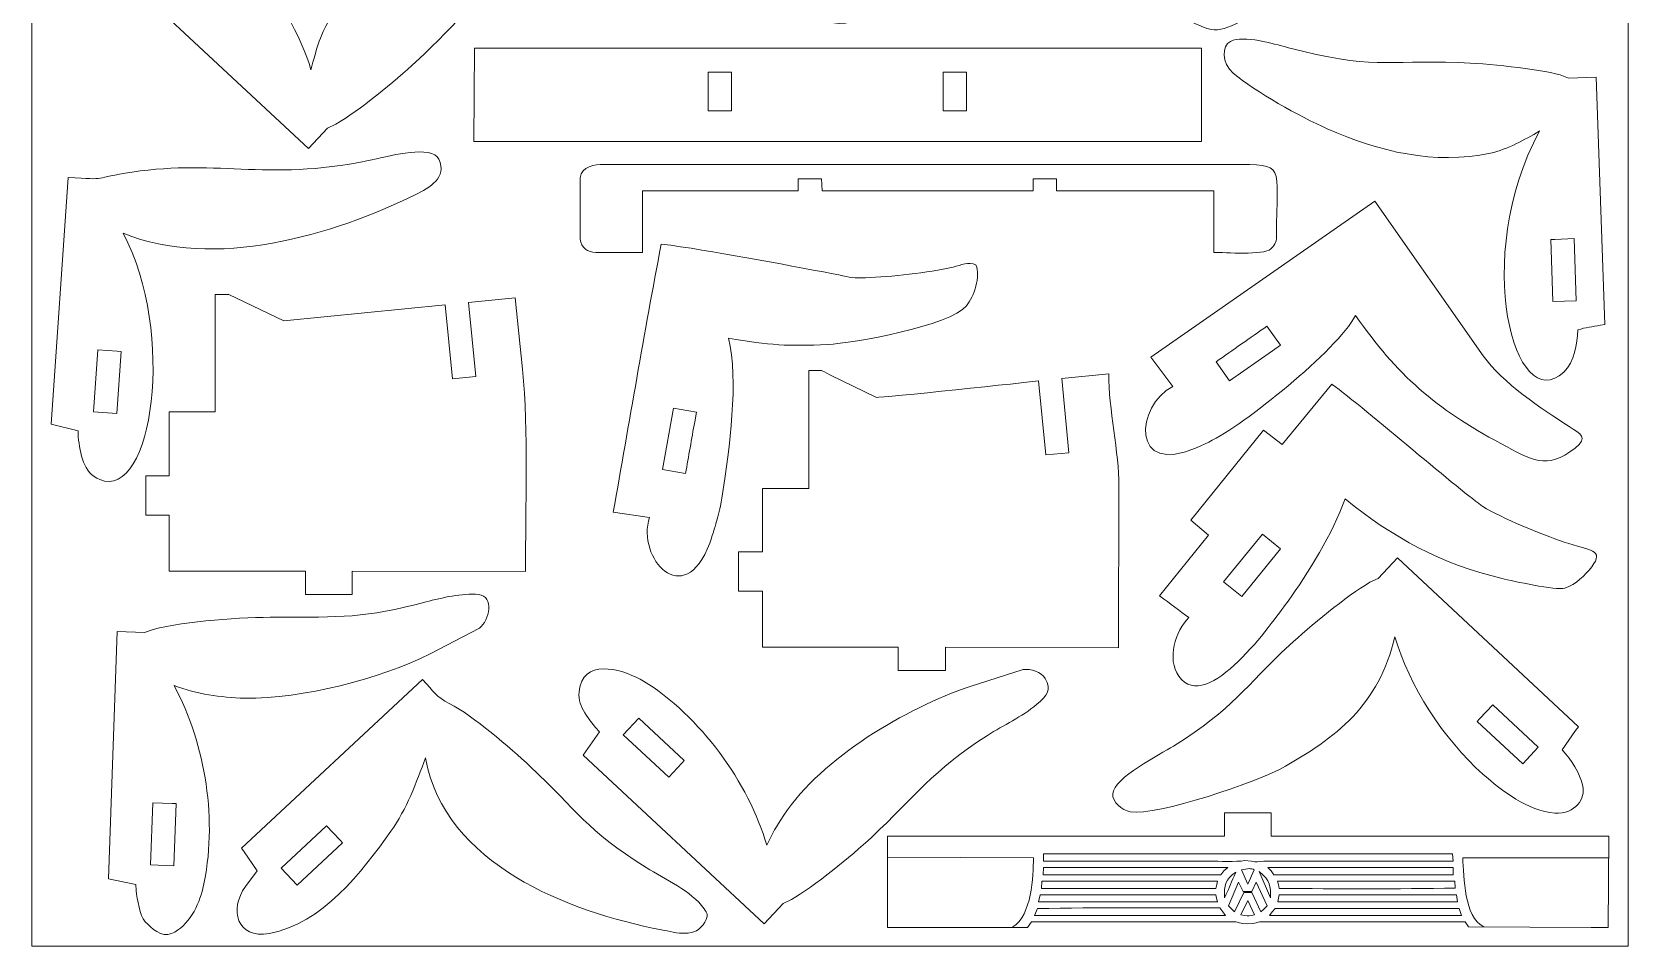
# Model space of a CAD drawing. Header units: centimetres. Extents: x -85 to 60, y -31 to -1.
# Drawn here: x 7.83 to 28.83, y -30.64 to -18.61 of the extents above; entities that cross this region are included whole.
import ezdxf

# ---------------------------------------------------------------- set-up
doc = ezdxf.new("R2010")
doc.units = ezdxf.units.CM
doc.header["$MEASUREMENT"] = 0
doc.layers.add('Camada 1', color=7, linetype='Continuous')

msp = doc.modelspace()

# ---------------------------------------------------------------- linework, layer by layer
at = {"layer": 'Camada 1', "color": 3, "lineweight": 0}
msp.add_lwpolyline([(7.83166, -30.63638), (28.83166, -30.63638), (28.83166, -0.93638), (7.83166, -0.93638), (7.83166, -30.63638)], close=True, dxfattribs=at)
at = {"layer": 'Camada 1', "color": 3, "lineweight": 9}
for points, knots in [([(21.19853, -15.16554), (21.46518, -15.54636), (22.5492, -17.15708), (22.78076, -17.3729), (22.78076, -17.3729), (23.0242, -17.59979), (23.27808, -17.80647), (23.54845, -17.99842), (23.54845, -17.99842), (23.60815, -18.03896), (23.92006, -18.20547), (23.91907, -18.27926), (23.91907, -18.27926), (23.91756, -18.39306), (23.54195, -18.61445), (23.34943, -18.57738), (23.34943, -18.57738), (23.06152, -18.52195), (22.17092, -17.96884), (21.91732, -17.74853), (21.91732, -17.74853), (21.54013, -17.42086), (21.22594, -17.075), (20.93509, -16.65962), (20.93509, -16.65962), (20.60944, -17.21837), (18.30033, -19.2078), (18.18017, -18.23149), (18.18017, -18.23149), (18.15133, -17.99723), (18.3142, -17.68993), (18.53407, -17.59904), (18.53407, -17.59904), (18.53407, -17.59904), (18.24206, -17.20822), (18.24206, -17.20822), (18.24206, -17.20822), (18.24206, -17.20822), (19.08828, -16.62488), (19.08828, -16.62488), (19.08828, -16.62488), (19.08828, -16.62488), (18.91185, -16.37291), (18.91185, -16.37291), (18.91185, -16.37291), (18.91185, -16.37291), (20.16547, -15.49511), (20.16547, -15.49511), (20.16547, -15.49511), (20.16547, -15.49511), (20.3419, -15.74708), (20.3419, -15.74708), (20.3419, -15.74708), (20.3419, -15.74708), (21.18994, -15.15328), (21.18994, -15.15328), (21.18994, -15.15328), (21.18994, -15.15328), (21.19853, -15.16554), (21.19853, -15.16554)], [0, 0, 0, 0, 0.0625, 0.0625, 0.0625, 0.0625, 0.125, 0.125, 0.125, 0.125, 0.1875, 0.1875, 0.1875, 0.1875, 0.25, 0.25, 0.25, 0.25, 0.3125, 0.3125, 0.3125, 0.3125, 0.375, 0.375, 0.375, 0.375, 0.4375, 0.4375, 0.4375, 0.4375, 0.5, 0.5, 0.5, 0.5, 0.5625, 0.5625, 0.5625, 0.5625, 0.625, 0.625, 0.625, 0.625, 0.6875, 0.6875, 0.6875, 0.6875, 0.75, 0.75, 0.75, 0.75, 0.8125, 0.8125, 0.8125, 0.8125, 0.875, 0.875, 0.875, 0.875, 1, 1, 1, 1]), ([(9.12436, -17.87398), (9.12436, -17.87398), (9.08891, -17.92298), (9.08891, -17.92298), (9.08891, -17.92298), (9.08891, -17.92298), (11.47007, -20.14345), (11.47007, -20.14345), (11.47007, -20.14345), (11.47007, -20.14345), (11.72078, -19.87458), (11.72078, -19.87458), (11.72078, -19.87458), (11.72078, -19.87458), (11.83044, -19.82299), (11.83044, -19.82299), (11.83044, -19.82299), (12.13212, -19.64772), (12.60969, -19.25739), (12.88451, -19.00064), (12.88451, -19.00064), (13.47286, -18.45099), (13.65476, -18.15025), (14.40381, -17.66837), (14.40381, -17.66837), (14.54059, -17.58037), (15.27474, -17.21994), (15.20861, -17.00332), (15.20861, -17.00332), (15.17452, -16.89167), (15.08559, -16.83801), (14.98402, -16.80414), (14.98402, -16.80414), (14.85278, -16.77036), (14.10309, -16.96551), (13.9509, -17.01008), (13.9509, -17.01008), (13.06048, -17.27083), (11.99966, -17.77631), (11.62629, -18.68892), (11.62629, -18.68892), (11.58472, -18.79053), (11.53347, -18.99397), (11.5029, -19.10725), (11.5029, -19.10725), (11.25765, -18.254), (10.2197, -16.79241), (9.32535, -16.78944), (9.32535, -16.78944), (9.13582, -16.7888), (9.01282, -16.95258), (9.0297, -17.13947), (9.0297, -17.13947), (9.04666, -17.32707), (9.17893, -17.4683), (9.2961, -17.62382), (9.2961, -17.62382), (9.2961, -17.62382), (9.12436, -17.87398), (9.12436, -17.87398)], [0, 0, 0, 0, 0.0625, 0.0625, 0.0625, 0.0625, 0.125, 0.125, 0.125, 0.125, 0.1875, 0.1875, 0.1875, 0.1875, 0.25, 0.25, 0.25, 0.25, 0.3125, 0.3125, 0.3125, 0.3125, 0.375, 0.375, 0.375, 0.375, 0.4375, 0.4375, 0.4375, 0.4375, 0.5, 0.5, 0.5, 0.5, 0.5625, 0.5625, 0.5625, 0.5625, 0.625, 0.625, 0.625, 0.625, 0.6875, 0.6875, 0.6875, 0.6875, 0.75, 0.75, 0.75, 0.75, 0.8125, 0.8125, 0.8125, 0.8125, 0.875, 0.875, 0.875, 0.875, 1, 1, 1, 1]), ([(28.46761, -22.46632), (28.46761, -22.46632), (28.52734, -22.45673), (28.52734, -22.45673), (28.52734, -22.45673), (28.52734, -22.45673), (28.41371, -19.20289), (28.41371, -19.20289), (28.41371, -19.20289), (28.41371, -19.20289), (28.04635, -19.21572), (28.04635, -19.21572), (28.04635, -19.21572), (28.04635, -19.21572), (27.93981, -19.1744), (27.93981, -19.1744), (27.93981, -19.1744), (27.63787, -19.09085), (26.95939, -19.02285), (26.60545, -19.01081), (26.60545, -19.01081), (25.62502, -18.97747), (25.47325, -19.11018), (24.34657, -18.81195), (24.34657, -18.81195), (24.17092, -18.76546), (23.77937, -18.64624), (23.6007, -18.73291), (23.6007, -18.73291), (23.48788, -18.78764), (23.48177, -19.01919), (23.63785, -19.15199), (23.63785, -19.15199), (23.92649, -19.39759), (24.51622, -19.72386), (24.87187, -19.88206), (24.87187, -19.88206), (25.55319, -20.18513), (26.27929, -20.35796), (27.02248, -20.20479), (27.02248, -20.20479), (27.24643, -20.15091), (27.46977, -20.02985), (27.6653, -19.91213), (27.6653, -19.91213), (26.76824, -21.58922), (27.33854, -23.6869), (27.98624, -23.08365), (27.98624, -23.08365), (28.12956, -22.95017), (28.15921, -22.7157), (28.16954, -22.52926), (28.16954, -22.52926), (28.27444, -22.49534), (28.3602, -22.49036), (28.46761, -22.46632)], [0, 0, 0, 0, 0.06666667, 0.06666667, 0.06666667, 0.06666667, 0.13333333, 0.13333333, 0.13333333, 0.13333333, 0.2, 0.2, 0.2, 0.2, 0.26666667, 0.26666667, 0.26666667, 0.26666667, 0.33333333, 0.33333333, 0.33333333, 0.33333333, 0.4, 0.4, 0.4, 0.4, 0.46666667, 0.46666667, 0.46666667, 0.46666667, 0.53333333, 0.53333333, 0.53333333, 0.53333333, 0.6, 0.6, 0.6, 0.6, 0.66666667, 0.66666667, 0.66666667, 0.66666667, 0.73333333, 0.73333333, 0.73333333, 0.73333333, 0.8, 0.8, 0.8, 0.8, 0.86666667, 0.86666667, 0.86666667, 0.86666667, 1, 1, 1, 1]), ([(15.866, -20.05153), (15.866, -20.05153), (23.21786, -20.05153), (23.21786, -20.05153), (23.21786, -20.05153), (23.21786, -20.05153), (23.21786, -18.82123), (23.21786, -18.82123), (23.21786, -18.82123), (23.21786, -18.82123), (13.65295, -18.82123), (13.65295, -18.82123), (13.65295, -18.82123), (13.65295, -18.82123), (13.64546, -20.05153), (13.64546, -20.05153), (13.64546, -20.05153), (13.64546, -20.05153), (15.866, -20.05153), (15.866, -20.05153)], [0, 0, 0, 0, 0.16666667, 0.16666667, 0.16666667, 0.16666667, 0.33333333, 0.33333333, 0.33333333, 0.33333333, 0.5, 0.5, 0.5, 0.5, 0.66666667, 0.66666667, 0.66666667, 0.66666667, 1, 1, 1, 1]), ([(8.43972, -23.9381), (8.43972, -23.9381), (8.43799, -23.85526), (8.43799, -23.85526), (8.43799, -23.85526), (8.43799, -23.85526), (8.08296, -23.77026), (8.08296, -23.77026), (8.08296, -23.77026), (8.08296, -23.77026), (8.31007, -20.5224), (8.31007, -20.5224), (8.31007, -20.5224), (8.84607, -20.55988), (8.61752, -20.53483), (9.14965, -20.45327), (9.14965, -20.45327), (10.30395, -20.27637), (10.98266, -20.59376), (12.38838, -20.27364), (12.38838, -20.27364), (12.5316, -20.24102), (13.09523, -20.09019), (13.18479, -20.28422), (13.18479, -20.28422), (13.29732, -20.52801), (13.06722, -20.65593), (12.87388, -20.75126), (12.87388, -20.75126), (11.79801, -21.28173), (10.22194, -21.74827), (9.03327, -21.25728), (9.03327, -21.25728), (9.7269, -22.56181), (9.42245, -24.77184), (8.72383, -24.49941), (8.72383, -24.49941), (8.49928, -24.41184), (8.47358, -24.15667), (8.43972, -23.9381)], [0, 0, 0, 0, 0.09090909, 0.09090909, 0.09090909, 0.09090909, 0.18181818, 0.18181818, 0.18181818, 0.18181818, 0.27272727, 0.27272727, 0.27272727, 0.27272727, 0.36363636, 0.36363636, 0.36363636, 0.36363636, 0.45454545, 0.45454545, 0.45454545, 0.45454545, 0.54545455, 0.54545455, 0.54545455, 0.54545455, 0.63636364, 0.63636364, 0.63636364, 0.63636364, 0.72727273, 0.72727273, 0.72727273, 0.72727273, 0.81818182, 0.81818182, 0.81818182, 0.81818182, 1, 1, 1, 1]), ([(18.17513, -20.54138), (18.17513, -20.54138), (18.22015, -20.54138), (18.22015, -20.54138), (18.22015, -20.54138), (18.22015, -20.54138), (18.22767, -20.69892), (18.22767, -20.69892), (18.22767, -20.69892), (18.22767, -20.69892), (21.00335, -20.69892), (21.00335, -20.69892), (21.00335, -20.69892), (21.00335, -20.69892), (21.00335, -20.54138), (21.00335, -20.54138), (21.00335, -20.54138), (21.00335, -20.54138), (21.31093, -20.54138), (21.31093, -20.54138), (21.31093, -20.54138), (21.31093, -20.54138), (21.31093, -20.69892), (21.31093, -20.69892), (21.31093, -20.69892), (21.31093, -20.69892), (23.38145, -20.69892), (23.38145, -20.69892), (23.38145, -20.69892), (23.38145, -20.69892), (23.38145, -21.50912), (23.38145, -21.50912), (23.38145, -21.50912), (23.52759, -21.50912), (24.03893, -21.55049), (24.13163, -21.46412), (24.13163, -21.46412), (24.16931, -21.42902), (24.20665, -21.37645), (24.20665, -21.30656), (24.20665, -21.30656), (24.20665, -20.32536), (24.33993, -20.35382), (23.62151, -20.35382), (23.62151, -20.35382), (20.86582, -20.35382), (18.11014, -20.35382), (15.35445, -20.35382), (15.35445, -20.35382), (15.23838, -20.35382), (15.05921, -20.37342), (15.04685, -20.52637), (15.04685, -20.52637), (15.04685, -20.52637), (15.04685, -21.33658), (15.04685, -21.33658), (15.04685, -21.33658), (15.05241, -21.4488), (15.1499, -21.50912), (15.24941, -21.50912), (15.24941, -21.50912), (15.24941, -21.50912), (15.86459, -21.50912), (15.86459, -21.50912), (15.86459, -21.50912), (15.86459, -21.50912), (15.86459, -20.69892), (15.86459, -20.69892), (15.86459, -20.69892), (15.86459, -20.69892), (17.91259, -20.69892), (17.91259, -20.69892), (17.91259, -20.69892), (17.91259, -20.69892), (17.91259, -20.54138), (17.91259, -20.54138), (17.91259, -20.54138), (17.91259, -20.54138), (18.17513, -20.54138), (18.17513, -20.54138)], [0, 0, 0, 0, 0.04761905, 0.04761905, 0.04761905, 0.04761905, 0.0952381, 0.0952381, 0.0952381, 0.0952381, 0.14285714, 0.14285714, 0.14285714, 0.14285714, 0.19047619, 0.19047619, 0.19047619, 0.19047619, 0.23809524, 0.23809524, 0.23809524, 0.23809524, 0.28571429, 0.28571429, 0.28571429, 0.28571429, 0.33333333, 0.33333333, 0.33333333, 0.33333333, 0.38095238, 0.38095238, 0.38095238, 0.38095238, 0.42857143, 0.42857143, 0.42857143, 0.42857143, 0.47619048, 0.47619048, 0.47619048, 0.47619048, 0.52380952, 0.52380952, 0.52380952, 0.52380952, 0.57142857, 0.57142857, 0.57142857, 0.57142857, 0.61904762, 0.61904762, 0.61904762, 0.61904762, 0.66666667, 0.66666667, 0.66666667, 0.66666667, 0.71428571, 0.71428571, 0.71428571, 0.71428571, 0.76190476, 0.76190476, 0.76190476, 0.76190476, 0.80952381, 0.80952381, 0.80952381, 0.80952381, 0.85714286, 0.85714286, 0.85714286, 0.85714286, 0.9047619, 0.9047619, 0.9047619, 0.9047619, 1, 1, 1, 1]), ([(23.1637, -24.07433), (22.27503, -24.4741), (22.35781, -23.51939), (22.84155, -23.2742), (22.84155, -23.2742), (22.84155, -23.2742), (22.55388, -22.88953), (22.55388, -22.88953), (22.55388, -22.88953), (22.55388, -22.88953), (25.50171, -20.83456), (25.50171, -20.83456), (25.50171, -20.83456), (25.50171, -20.83456), (26.92598, -22.86864), (26.92598, -22.86864), (26.92598, -22.86864), (27.17448, -23.22353), (27.69963, -23.57415), (28.05447, -23.80018), (28.05447, -23.80018), (28.20985, -23.89915), (28.31321, -23.94243), (28.13376, -24.08347), (28.13376, -24.08347), (27.75327, -24.38249), (27.56788, -24.24181), (27.15845, -24.02461), (27.15845, -24.02461), (26.29826, -23.56829), (25.79207, -23.11955), (25.24688, -22.34094), (25.24688, -22.34094), (24.99854, -22.79929), (23.7741, -23.78719), (23.31612, -24.00426), (23.31612, -24.00426), (23.31612, -24.00426), (23.1637, -24.07433), (23.1637, -24.07433)], [0, 0, 0, 0, 0.09090909, 0.09090909, 0.09090909, 0.09090909, 0.18181818, 0.18181818, 0.18181818, 0.18181818, 0.27272727, 0.27272727, 0.27272727, 0.27272727, 0.36363636, 0.36363636, 0.36363636, 0.36363636, 0.45454545, 0.45454545, 0.45454545, 0.45454545, 0.54545455, 0.54545455, 0.54545455, 0.54545455, 0.63636364, 0.63636364, 0.63636364, 0.63636364, 0.72727273, 0.72727273, 0.72727273, 0.72727273, 0.81818182, 0.81818182, 0.81818182, 0.81818182, 1, 1, 1, 1]), ([(16.74988, -25.33562), (16.40783, -26.23704), (15.78326, -25.52668), (15.9563, -24.99762), (15.9563, -24.99762), (15.9563, -24.99762), (15.48089, -24.92905), (15.48089, -24.92905), (15.48089, -24.92905), (15.68782, -23.75548), (15.88847, -22.56819), (16.11095, -21.39894), (16.11095, -21.39894), (16.75786, -21.48293), (17.70961, -21.66637), (18.37295, -21.79017), (18.37295, -21.79017), (18.59883, -21.83467), (18.56202, -21.84862), (18.79797, -21.84223), (18.79797, -21.84223), (19.13091, -21.83321), (19.62076, -21.77921), (19.95, -21.7026), (19.95, -21.7026), (20.0616, -21.67663), (20.14952, -21.62627), (20.25244, -21.67213), (20.25244, -21.67213), (20.3129, -21.83007), (20.23016, -22.08453), (20.12651, -22.21363), (20.12651, -22.21363), (19.91425, -22.47801), (18.62675, -22.70427), (18.30006, -22.72189), (18.30006, -22.72189), (17.78938, -22.74622), (17.53103, -22.73103), (16.99723, -22.63691), (16.99723, -22.63691), (17.13394, -23.18728), (17.00672, -24.10332), (16.91754, -24.68721), (16.91754, -24.68721), (16.86001, -25.01354), (16.84845, -25.02792), (16.74988, -25.33562)], [0, 0, 0, 0, 0.07692308, 0.07692308, 0.07692308, 0.07692308, 0.15384615, 0.15384615, 0.15384615, 0.15384615, 0.23076923, 0.23076923, 0.23076923, 0.23076923, 0.30769231, 0.30769231, 0.30769231, 0.30769231, 0.38461538, 0.38461538, 0.38461538, 0.38461538, 0.46153846, 0.46153846, 0.46153846, 0.46153846, 0.53846154, 0.53846154, 0.53846154, 0.53846154, 0.61538462, 0.61538462, 0.61538462, 0.61538462, 0.69230769, 0.69230769, 0.69230769, 0.69230769, 0.76923077, 0.76923077, 0.76923077, 0.76923077, 0.84615385, 0.84615385, 0.84615385, 0.84615385, 1, 1, 1, 1]), ([(11.42912, -25.96437), (11.42912, -25.96437), (11.42912, -26.00937), (11.42912, -26.00937), (11.42912, -26.00937), (11.42912, -26.00937), (12.04425, -26.00937), (12.04425, -26.00937), (12.04425, -26.00937), (12.04425, -26.00937), (12.04425, -25.70179), (12.04425, -25.70179), (12.04425, -25.70179), (12.04425, -25.70179), (14.32484, -25.70931), (14.32484, -25.70931), (14.32484, -25.70931), (14.32484, -24.86182), (14.36373, -23.86573), (14.28732, -23.04613), (14.28732, -23.04613), (14.28732, -23.04613), (14.18978, -22.1084), (14.18978, -22.1084), (14.18978, -22.1084), (14.18978, -22.1084), (13.57465, -22.16841), (13.57465, -22.16841), (13.57465, -22.16841), (13.57465, -22.16841), (13.67215, -23.14365), (13.67215, -23.14365), (13.67215, -23.14365), (13.67215, -23.14365), (13.36459, -23.17368), (13.36459, -23.17368), (13.36459, -23.17368), (13.36459, -23.17368), (13.26705, -22.19841), (13.26705, -22.19841), (13.26705, -22.19841), (13.26705, -22.19841), (11.14405, -22.40847), (11.14405, -22.40847), (11.14405, -22.40847), (11.14405, -22.40847), (10.42386, -22.06339), (10.42386, -22.06339), (10.42386, -22.06339), (10.42386, -22.06339), (10.24383, -22.06339), (10.24383, -22.06339), (10.24383, -22.06339), (10.24383, -22.06339), (10.24383, -23.60878), (10.24383, -23.60878), (10.24383, -23.60878), (10.24383, -23.60878), (9.63615, -23.60878), (9.63615, -23.60878), (9.63615, -23.60878), (9.63615, -23.60878), (9.63615, -24.44899), (9.63615, -24.44899), (9.63615, -24.44899), (9.63615, -24.44899), (9.32859, -24.44899), (9.32859, -24.44899), (9.32859, -24.44899), (9.32859, -24.44899), (9.32859, -24.96661), (9.32859, -24.96661), (9.32859, -24.96661), (9.32859, -24.96661), (9.63615, -24.96661), (9.63615, -24.96661), (9.63615, -24.96661), (9.63615, -24.96661), (9.63615, -25.70179), (9.63615, -25.70179), (9.63615, -25.70179), (9.63615, -25.70179), (11.42912, -25.70179), (11.42912, -25.70179), (11.42912, -25.70179), (11.42912, -25.70179), (11.42912, -25.96437), (11.42912, -25.96437)], [0, 0, 0, 0, 0.04347826, 0.04347826, 0.04347826, 0.04347826, 0.08695652, 0.08695652, 0.08695652, 0.08695652, 0.13043478, 0.13043478, 0.13043478, 0.13043478, 0.17391304, 0.17391304, 0.17391304, 0.17391304, 0.2173913, 0.2173913, 0.2173913, 0.2173913, 0.26086957, 0.26086957, 0.26086957, 0.26086957, 0.30434783, 0.30434783, 0.30434783, 0.30434783, 0.34782609, 0.34782609, 0.34782609, 0.34782609, 0.39130435, 0.39130435, 0.39130435, 0.39130435, 0.43478261, 0.43478261, 0.43478261, 0.43478261, 0.47826087, 0.47826087, 0.47826087, 0.47826087, 0.52173913, 0.52173913, 0.52173913, 0.52173913, 0.56521739, 0.56521739, 0.56521739, 0.56521739, 0.60869565, 0.60869565, 0.60869565, 0.60869565, 0.65217391, 0.65217391, 0.65217391, 0.65217391, 0.69565217, 0.69565217, 0.69565217, 0.69565217, 0.73913043, 0.73913043, 0.73913043, 0.73913043, 0.7826087, 0.7826087, 0.7826087, 0.7826087, 0.82608696, 0.82608696, 0.82608696, 0.82608696, 0.86956522, 0.86956522, 0.86956522, 0.86956522, 0.91304348, 0.91304348, 0.91304348, 0.91304348, 1, 1, 1, 1]), ([(19.23032, -26.9653), (19.23032, -26.9653), (19.23032, -27.0103), (19.23032, -27.0103), (19.23032, -27.0103), (19.23032, -27.0103), (19.85299, -27.0103), (19.85299, -27.0103), (19.85299, -27.0103), (19.85299, -27.0103), (19.85299, -26.70272), (19.85299, -26.70272), (19.85299, -26.70272), (19.85299, -26.70272), (22.12605, -26.71024), (22.12605, -26.71024), (22.12605, -26.71024), (22.12605, -26.71024), (22.13354, -24.57968), (22.13354, -24.57968), (22.13354, -24.57968), (22.13354, -24.16229), (21.99851, -23.55052), (21.99851, -23.10933), (21.99851, -23.10933), (21.99851, -23.10933), (21.38336, -23.16934), (21.38336, -23.16934), (21.38336, -23.16934), (21.38336, -23.16934), (21.47337, -24.14458), (21.47337, -24.14458), (21.47337, -24.14458), (21.47337, -24.14458), (21.1733, -24.17461), (21.1733, -24.17461), (21.1733, -24.17461), (21.1733, -24.17461), (21.07579, -23.19934), (21.07579, -23.19934), (21.07579, -23.19934), (20.97405, -23.21501), (18.99056, -23.42458), (18.94522, -23.4169), (18.94522, -23.4169), (18.94522, -23.4169), (18.33759, -23.12434), (18.33759, -23.12434), (18.33759, -23.12434), (18.17933, -23.04599), (18.27375, -23.06432), (18.05253, -23.06432), (18.05253, -23.06432), (18.05253, -23.06432), (18.05253, -24.61719), (18.05253, -24.61719), (18.05253, -24.61719), (18.05253, -24.61719), (17.44487, -24.61719), (17.44487, -24.61719), (17.44487, -24.61719), (17.44487, -24.61719), (17.44487, -25.44992), (17.44487, -25.44992), (17.44487, -25.44992), (17.44487, -25.44992), (17.12979, -25.44992), (17.12979, -25.44992), (17.12979, -25.44992), (17.12979, -25.44992), (17.12979, -25.96754), (17.12979, -25.96754), (17.12979, -25.96754), (17.12979, -25.96754), (17.44487, -25.96754), (17.44487, -25.96754), (17.44487, -25.96754), (17.44487, -25.96754), (17.44487, -26.70272), (17.44487, -26.70272), (17.44487, -26.70272), (17.44487, -26.70272), (19.23032, -26.70272), (19.23032, -26.70272), (19.23032, -26.70272), (19.23032, -26.70272), (19.23032, -26.9653), (19.23032, -26.9653)], [0, 0, 0, 0, 0.04347826, 0.04347826, 0.04347826, 0.04347826, 0.08695652, 0.08695652, 0.08695652, 0.08695652, 0.13043478, 0.13043478, 0.13043478, 0.13043478, 0.17391304, 0.17391304, 0.17391304, 0.17391304, 0.2173913, 0.2173913, 0.2173913, 0.2173913, 0.26086957, 0.26086957, 0.26086957, 0.26086957, 0.30434783, 0.30434783, 0.30434783, 0.30434783, 0.34782609, 0.34782609, 0.34782609, 0.34782609, 0.39130435, 0.39130435, 0.39130435, 0.39130435, 0.43478261, 0.43478261, 0.43478261, 0.43478261, 0.47826087, 0.47826087, 0.47826087, 0.47826087, 0.52173913, 0.52173913, 0.52173913, 0.52173913, 0.56521739, 0.56521739, 0.56521739, 0.56521739, 0.60869565, 0.60869565, 0.60869565, 0.60869565, 0.65217391, 0.65217391, 0.65217391, 0.65217391, 0.69565217, 0.69565217, 0.69565217, 0.69565217, 0.73913043, 0.73913043, 0.73913043, 0.73913043, 0.7826087, 0.7826087, 0.7826087, 0.7826087, 0.82608696, 0.82608696, 0.82608696, 0.82608696, 0.86956522, 0.86956522, 0.86956522, 0.86956522, 0.91304348, 0.91304348, 0.91304348, 0.91304348, 1, 1, 1, 1]), ([(24.93908, -23.24593), (25.3716, -23.56335), (26.67384, -24.69139), (26.92131, -24.85111), (26.92131, -24.85111), (27.1688, -25.01085), (27.69493, -25.21851), (27.98936, -25.32024), (27.98936, -25.32024), (28.33182, -25.43397), (28.52556, -25.41651), (28.35416, -25.6446), (28.35416, -25.6446), (28.25983, -25.76358), (28.14507, -25.87483), (27.99983, -25.92718), (27.99983, -25.92718), (27.8801, -25.95974), (27.31087, -25.83288), (27.17578, -25.80046), (27.17578, -25.80046), (26.36927, -25.60691), (25.73918, -25.26457), (25.10821, -24.75363), (25.10821, -24.75363), (24.94196, -25.20967), (24.63119, -25.72507), (24.34445, -26.11402), (24.34445, -26.11402), (24.15804, -26.36687), (23.29539, -27.60954), (22.92102, -27.08505), (22.92102, -27.08505), (22.75949, -26.85873), (22.87645, -26.48851), (23.05332, -26.31372), (23.05332, -26.31372), (22.92749, -26.2312), (22.81837, -26.12912), (22.66604, -26.02907), (22.66604, -26.02907), (22.66604, -26.02907), (23.31283, -25.23035), (23.31283, -25.23035), (23.31283, -25.23035), (23.31283, -25.23035), (23.07851, -25.03098), (23.07851, -25.03098), (23.07851, -25.03098), (23.07851, -25.03098), (24.03689, -23.84748), (24.03689, -23.84748), (24.03689, -23.84748), (24.03689, -23.84748), (24.28064, -24.03521), (24.28064, -24.03521), (24.28064, -24.03521), (24.28064, -24.03521), (24.93324, -23.2412), (24.93324, -23.2412), (24.93324, -23.2412), (24.93324, -23.2412), (24.93908, -23.24593), (24.93908, -23.24593)], [0, 0, 0, 0, 0.05882353, 0.05882353, 0.05882353, 0.05882353, 0.11764706, 0.11764706, 0.11764706, 0.11764706, 0.17647059, 0.17647059, 0.17647059, 0.17647059, 0.23529412, 0.23529412, 0.23529412, 0.23529412, 0.29411765, 0.29411765, 0.29411765, 0.29411765, 0.35294118, 0.35294118, 0.35294118, 0.35294118, 0.41176471, 0.41176471, 0.41176471, 0.41176471, 0.47058824, 0.47058824, 0.47058824, 0.47058824, 0.52941176, 0.52941176, 0.52941176, 0.52941176, 0.58823529, 0.58823529, 0.58823529, 0.58823529, 0.64705882, 0.64705882, 0.64705882, 0.64705882, 0.70588235, 0.70588235, 0.70588235, 0.70588235, 0.76470588, 0.76470588, 0.76470588, 0.76470588, 0.82352941, 0.82352941, 0.82352941, 0.82352941, 0.88235294, 0.88235294, 0.88235294, 0.88235294, 1, 1, 1, 1]), ([(28.14187, -27.79926), (28.14187, -27.79926), (28.17731, -27.75023), (28.17731, -27.75023), (28.17731, -27.75023), (28.17731, -27.75023), (25.79616, -25.52976), (25.79616, -25.52976), (25.79616, -25.52976), (25.79616, -25.52976), (25.54546, -25.79861), (25.54546, -25.79861), (25.54546, -25.79861), (25.54546, -25.79861), (25.43578, -25.85022), (25.43578, -25.85022), (25.43578, -25.85022), (25.1277, -26.02977), (24.63856, -26.43558), (24.3766, -26.6781), (24.3766, -26.6781), (23.76886, -27.24075), (23.66071, -27.494), (22.85183, -28.00521), (22.85183, -28.00521), (22.67264, -28.11845), (22.06463, -28.42074), (22.05102, -28.63295), (22.05102, -28.63295), (22.04413, -28.74029), (22.17195, -28.84885), (22.2822, -28.86907), (22.2822, -28.86907), (22.63311, -28.9334), (23.96732, -28.46405), (24.253, -28.30659), (24.253, -28.30659), (25.00111, -27.89423), (25.55184, -27.46352), (25.76334, -26.56596), (25.76334, -26.56596), (25.94719, -27.20563), (26.41112, -27.92268), (26.91985, -28.3727), (26.91985, -28.3727), (27.17551, -28.59885), (27.51331, -28.85589), (27.86667, -28.88637), (27.86667, -28.88637), (28.14563, -28.91045), (28.27143, -28.68031), (28.23652, -28.53374), (28.23652, -28.53374), (28.19198, -28.34675), (28.09478, -28.20007), (27.96504, -28.0549), (27.96504, -28.0549), (27.96504, -28.0549), (28.14187, -27.79926), (28.14187, -27.79926)], [0, 0, 0, 0, 0.0625, 0.0625, 0.0625, 0.0625, 0.125, 0.125, 0.125, 0.125, 0.1875, 0.1875, 0.1875, 0.1875, 0.25, 0.25, 0.25, 0.25, 0.3125, 0.3125, 0.3125, 0.3125, 0.375, 0.375, 0.375, 0.375, 0.4375, 0.4375, 0.4375, 0.4375, 0.5, 0.5, 0.5, 0.5, 0.5625, 0.5625, 0.5625, 0.5625, 0.625, 0.625, 0.625, 0.625, 0.6875, 0.6875, 0.6875, 0.6875, 0.75, 0.75, 0.75, 0.75, 0.8125, 0.8125, 0.8125, 0.8125, 0.875, 0.875, 0.875, 0.875, 1, 1, 1, 1]), ([(9.20131, -29.90721), (9.20131, -29.90721), (9.19671, -29.82446), (9.19671, -29.82446), (9.19671, -29.82446), (9.19671, -29.82446), (8.83892, -29.75192), (8.83892, -29.75192), (8.83892, -29.75192), (8.83892, -29.75192), (8.95255, -26.49807), (8.95255, -26.49807), (8.95255, -26.49807), (8.95255, -26.49807), (9.31243, -26.51064), (9.31243, -26.51064), (9.31243, -26.51064), (9.31243, -26.51064), (9.42644, -26.46958), (9.42644, -26.46958), (9.42644, -26.46958), (9.85291, -26.35713), (10.60729, -26.30959), (11.05347, -26.30872), (11.05347, -26.30872), (11.90099, -26.30707), (12.19556, -26.32533), (13.01968, -26.10714), (13.01968, -26.10714), (13.22526, -26.05271), (13.49409, -25.99061), (13.70613, -26.01103), (13.70613, -26.01103), (13.92093, -26.03172), (13.84955, -26.35132), (13.72067, -26.45438), (13.72067, -26.45438), (13.72067, -26.45438), (13.07085, -26.79202), (13.07085, -26.79202), (13.07085, -26.79202), (12.40388, -27.12804), (11.39209, -27.37919), (10.63339, -27.37496), (10.63339, -27.37496), (10.3028, -27.36342), (10.01231, -27.32345), (9.70095, -27.20729), (9.70095, -27.20729), (10.12073, -27.9921), (10.28051, -28.99967), (10.08059, -29.87784), (10.08059, -29.87784), (10.02973, -30.10125), (9.89216, -30.3746), (9.66953, -30.4715), (9.66953, -30.4715), (9.53805, -30.52874), (9.40186, -30.39952), (9.32215, -30.31675), (9.32215, -30.31675), (9.24932, -30.23376), (9.21791, -30.02081), (9.20131, -29.90721)], [0, 0, 0, 0, 0.05882353, 0.05882353, 0.05882353, 0.05882353, 0.11764706, 0.11764706, 0.11764706, 0.11764706, 0.17647059, 0.17647059, 0.17647059, 0.17647059, 0.23529412, 0.23529412, 0.23529412, 0.23529412, 0.29411765, 0.29411765, 0.29411765, 0.29411765, 0.35294118, 0.35294118, 0.35294118, 0.35294118, 0.41176471, 0.41176471, 0.41176471, 0.41176471, 0.47058824, 0.47058824, 0.47058824, 0.47058824, 0.52941176, 0.52941176, 0.52941176, 0.52941176, 0.58823529, 0.58823529, 0.58823529, 0.58823529, 0.64705882, 0.64705882, 0.64705882, 0.64705882, 0.70588235, 0.70588235, 0.70588235, 0.70588235, 0.76470588, 0.76470588, 0.76470588, 0.76470588, 0.82352941, 0.82352941, 0.82352941, 0.82352941, 0.88235294, 0.88235294, 0.88235294, 0.88235294, 1, 1, 1, 1]), ([(15.24221, -27.75794), (15.24221, -27.75794), (15.29746, -27.81968), (15.29746, -27.81968), (15.29746, -27.81968), (15.29746, -27.81968), (15.08519, -28.12434), (15.08519, -28.12434), (15.08519, -28.12434), (15.08519, -28.12434), (17.46632, -30.34478), (17.46632, -30.34478), (17.46632, -30.34478), (17.46632, -30.34478), (17.71702, -30.07595), (17.71702, -30.07595), (17.71702, -30.07595), (17.71702, -30.07595), (17.82668, -30.02435), (17.82668, -30.02435), (17.82668, -30.02435), (18.1196, -29.85367), (18.61089, -29.4542), (18.88077, -29.20198), (18.88077, -29.20198), (19.4588, -28.66179), (19.67255, -28.33209), (20.40519, -27.86425), (20.40519, -27.86425), (20.6135, -27.73123), (20.85818, -27.61704), (21.04923, -27.45962), (21.04923, -27.45962), (21.20224, -27.33354), (21.2399, -27.26745), (21.16461, -27.11587), (21.16461, -27.11587), (21.10903, -27.03259), (20.97228, -26.98274), (20.87389, -26.99863), (20.87389, -26.99863), (20.87389, -26.99863), (20.17564, -27.2194), (20.17564, -27.2194), (20.17564, -27.2194), (19.32707, -27.51122), (18.23247, -28.15082), (17.72421, -28.9133), (17.72421, -28.9133), (17.60689, -29.09223), (17.59184, -29.12273), (17.49915, -29.30863), (17.49915, -29.30863), (17.26405, -28.49109), (16.61635, -27.599), (15.87923, -27.15181), (15.87923, -27.15181), (15.65403, -27.01518), (15.13748, -26.8394), (15.04271, -27.21288), (15.04271, -27.21288), (14.98599, -27.43641), (15.11285, -27.58705), (15.24221, -27.75794)], [0, 0, 0, 0, 0.05882353, 0.05882353, 0.05882353, 0.05882353, 0.11764706, 0.11764706, 0.11764706, 0.11764706, 0.17647059, 0.17647059, 0.17647059, 0.17647059, 0.23529412, 0.23529412, 0.23529412, 0.23529412, 0.29411765, 0.29411765, 0.29411765, 0.29411765, 0.35294118, 0.35294118, 0.35294118, 0.35294118, 0.41176471, 0.41176471, 0.41176471, 0.41176471, 0.47058824, 0.47058824, 0.47058824, 0.47058824, 0.52941176, 0.52941176, 0.52941176, 0.52941176, 0.58823529, 0.58823529, 0.58823529, 0.58823529, 0.64705882, 0.64705882, 0.64705882, 0.64705882, 0.70588235, 0.70588235, 0.70588235, 0.70588235, 0.76470588, 0.76470588, 0.76470588, 0.76470588, 0.82352941, 0.82352941, 0.82352941, 0.82352941, 0.88235294, 0.88235294, 0.88235294, 0.88235294, 1, 1, 1, 1]), ([(10.6238, -29.39702), (10.6238, -29.39702), (10.58832, -29.34801), (10.58832, -29.34801), (10.58832, -29.34801), (10.58832, -29.34801), (12.96948, -27.12754), (12.96948, -27.12754), (12.96948, -27.12754), (13.12756, -27.29706), (13.13902, -27.35144), (13.32986, -27.448), (13.32986, -27.448), (13.63203, -27.60089), (14.12489, -28.02884), (14.38394, -28.27036), (14.38394, -28.27036), (15.02481, -28.86785), (15.10339, -29.09554), (15.91384, -29.60298), (15.91384, -29.60298), (16.16429, -29.75979), (16.50563, -29.90989), (16.6752, -30.14443), (16.6752, -30.14443), (16.72134, -30.20825), (16.73832, -30.22119), (16.68497, -30.31993), (16.68497, -30.31993), (16.56521, -30.54158), (16.31224, -30.46025), (16.11348, -30.42204), (16.11348, -30.42204), (14.8909, -30.18698), (13.2618, -29.5618), (13.00781, -28.15861), (13.00781, -28.15861), (12.89395, -28.48034), (12.75877, -28.838), (12.55476, -29.12474), (12.55476, -29.12474), (12.16906, -29.66681), (11.64921, -30.3438), (10.95785, -30.47026), (10.95785, -30.47026), (10.52231, -30.54992), (10.42704, -30.15097), (10.63967, -29.85405), (10.63967, -29.85405), (10.63967, -29.85405), (10.79552, -29.64717), (10.79552, -29.64717), (10.79552, -29.64717), (10.79552, -29.64717), (10.6238, -29.39702), (10.6238, -29.39702)], [0, 0, 0, 0, 0.06666667, 0.06666667, 0.06666667, 0.06666667, 0.13333333, 0.13333333, 0.13333333, 0.13333333, 0.2, 0.2, 0.2, 0.2, 0.26666667, 0.26666667, 0.26666667, 0.26666667, 0.33333333, 0.33333333, 0.33333333, 0.33333333, 0.4, 0.4, 0.4, 0.4, 0.46666667, 0.46666667, 0.46666667, 0.46666667, 0.53333333, 0.53333333, 0.53333333, 0.53333333, 0.6, 0.6, 0.6, 0.6, 0.66666667, 0.66666667, 0.66666667, 0.66666667, 0.73333333, 0.73333333, 0.73333333, 0.73333333, 0.8, 0.8, 0.8, 0.8, 0.86666667, 0.86666667, 0.86666667, 0.86666667, 1, 1, 1, 1]), ([(28.34405, -30.39031), (28.34405, -30.39031), (28.56908, -30.39031), (28.56908, -30.39031), (28.56908, -30.39031), (28.56908, -30.39031), (28.57662, -29.19001), (28.57662, -29.19001), (28.57662, -29.19001), (27.09624, -29.19001), (25.61587, -29.19001), (24.13549, -29.19001), (24.13549, -29.19001), (24.13549, -29.19001), (24.13549, -28.88244), (24.13549, -28.88244), (24.13549, -28.88244), (24.13549, -28.88244), (23.52033, -28.88244), (23.52033, -28.88244), (23.52033, -28.88244), (23.52033, -28.88244), (23.52033, -29.19001), (23.52033, -29.19001), (23.52033, -29.19001), (22.04246, -29.19001), (20.56458, -29.19001), (19.08671, -29.19001), (19.08671, -29.19001), (19.08671, -29.19001), (19.08671, -30.39031), (19.08671, -30.39031), (19.08671, -30.39031), (19.70186, -30.39031), (20.31702, -30.39031), (20.93217, -30.39031), (20.93217, -30.39031), (20.93217, -30.39031), (20.9847, -30.31528), (20.9847, -30.31528), (20.9847, -30.31528), (20.9847, -30.31528), (23.67038, -30.31528), (23.67038, -30.31528), (23.67038, -30.31528), (23.69784, -30.32057), (23.72187, -30.3453), (23.82791, -30.3453), (23.82791, -30.3453), (23.93156, -30.3453), (23.96123, -30.31994), (23.98547, -30.31528), (23.98547, -30.31528), (23.98547, -30.31528), (26.68615, -30.31528), (26.68615, -30.31528), (26.68615, -30.31528), (26.68615, -30.31528), (26.73115, -30.38281), (26.73115, -30.38281), (26.73115, -30.38281), (26.73115, -30.38281), (28.34405, -30.39031), (28.34405, -30.39031)], [0, 0, 0, 0, 0.05882353, 0.05882353, 0.05882353, 0.05882353, 0.11764706, 0.11764706, 0.11764706, 0.11764706, 0.17647059, 0.17647059, 0.17647059, 0.17647059, 0.23529412, 0.23529412, 0.23529412, 0.23529412, 0.29411765, 0.29411765, 0.29411765, 0.29411765, 0.35294118, 0.35294118, 0.35294118, 0.35294118, 0.41176471, 0.41176471, 0.41176471, 0.41176471, 0.47058824, 0.47058824, 0.47058824, 0.47058824, 0.52941176, 0.52941176, 0.52941176, 0.52941176, 0.58823529, 0.58823529, 0.58823529, 0.58823529, 0.64705882, 0.64705882, 0.64705882, 0.64705882, 0.70588235, 0.70588235, 0.70588235, 0.70588235, 0.76470588, 0.76470588, 0.76470588, 0.76470588, 0.82352941, 0.82352941, 0.82352941, 0.82352941, 0.88235294, 0.88235294, 0.88235294, 0.88235294, 1, 1, 1, 1])]:
    msp.add_open_spline(points, degree=3, knots=knots, dxfattribs=at)
at = {"layer": 'Camada 1', "lineweight": 9}
for points, knots in [([(16.9913, -19.13629), (16.9913, -19.13629), (17.03632, -19.13629), (17.03632, -19.13629), (17.03632, -19.13629), (17.03632, -19.13629), (17.03632, -19.64644), (17.03632, -19.64644), (17.03632, -19.64644), (17.03632, -19.64644), (16.72871, -19.64644), (16.72871, -19.64644), (16.72871, -19.64644), (16.72871, -19.64644), (16.72871, -19.13629), (16.72871, -19.13629), (16.72871, -19.13629), (16.72871, -19.13629), (16.9913, -19.13629), (16.9913, -19.13629)], [0, 0, 0, 0, 0.16666667, 0.16666667, 0.16666667, 0.16666667, 0.33333333, 0.33333333, 0.33333333, 0.33333333, 0.5, 0.5, 0.5, 0.5, 0.66666667, 0.66666667, 0.66666667, 0.66666667, 1, 1, 1, 1]), ([(20.08206, -19.13629), (20.08206, -19.13629), (20.12708, -19.13629), (20.12708, -19.13629), (20.12708, -19.13629), (20.12708, -19.13629), (20.12708, -19.64644), (20.12708, -19.64644), (20.12708, -19.64644), (20.12708, -19.64644), (19.81949, -19.64644), (19.81949, -19.64644), (19.81949, -19.64644), (19.81949, -19.64644), (19.81949, -19.13629), (19.81949, -19.13629), (19.81949, -19.13629), (19.81949, -19.13629), (20.08206, -19.13629), (20.08206, -19.13629)], [0, 0, 0, 0, 0.16666667, 0.16666667, 0.16666667, 0.16666667, 0.33333333, 0.33333333, 0.33333333, 0.33333333, 0.5, 0.5, 0.5, 0.5, 0.66666667, 0.66666667, 0.66666667, 0.66666667, 1, 1, 1, 1]), ([(27.86703, -21.3376), (27.86703, -21.3376), (27.81454, -21.33943), (27.81454, -21.33943), (27.81454, -21.33943), (27.81454, -21.33943), (27.84308, -22.15664), (27.84308, -22.15664), (27.84308, -22.15664), (27.84308, -22.15664), (28.15049, -22.14591), (28.15049, -22.14591), (28.15049, -22.14591), (28.15049, -22.14591), (28.12195, -21.3287), (28.12195, -21.3287), (28.12195, -21.3287), (28.12195, -21.3287), (27.86703, -21.3376), (27.86703, -21.3376)], [0, 0, 0, 0, 0.16666667, 0.16666667, 0.16666667, 0.16666667, 0.33333333, 0.33333333, 0.33333333, 0.33333333, 0.5, 0.5, 0.5, 0.5, 0.66666667, 0.66666667, 0.66666667, 0.66666667, 1, 1, 1, 1]), ([(24.15237, -22.80508), (24.15237, -22.80508), (24.25681, -22.73195), (24.25681, -22.73195), (24.25681, -22.73195), (24.25681, -22.73195), (24.0804, -22.48001), (24.0804, -22.48001), (24.0804, -22.48001), (23.85713, -22.63635), (23.63386, -22.79268), (23.41059, -22.94902), (23.41059, -22.94902), (23.41059, -22.94902), (23.587, -23.20096), (23.587, -23.20096), (23.587, -23.20096), (23.587, -23.20096), (24.15237, -22.80508), (24.15237, -22.80508)], [0, 0, 0, 0, 0.16666667, 0.16666667, 0.16666667, 0.16666667, 0.33333333, 0.33333333, 0.33333333, 0.33333333, 0.5, 0.5, 0.5, 0.5, 0.66666667, 0.66666667, 0.66666667, 0.66666667, 1, 1, 1, 1]), ([(8.95487, -22.8085), (8.95487, -22.8085), (9.00726, -22.81216), (9.00726, -22.81216), (9.00726, -22.81216), (9.00726, -22.81216), (8.95022, -23.62787), (8.95022, -23.62787), (8.95022, -23.62787), (8.95022, -23.62787), (8.64338, -23.60642), (8.64338, -23.60642), (8.64338, -23.60642), (8.64338, -23.60642), (8.70042, -22.79071), (8.70042, -22.79071), (8.70042, -22.79071), (8.70042, -22.79071), (8.95487, -22.8085), (8.95487, -22.8085)], [0, 0, 0, 0, 0.16666667, 0.16666667, 0.16666667, 0.16666667, 0.33333333, 0.33333333, 0.33333333, 0.33333333, 0.5, 0.5, 0.5, 0.5, 0.66666667, 0.66666667, 0.66666667, 0.66666667, 1, 1, 1, 1]), ([(16.55148, -23.73904), (16.55148, -23.73904), (16.57362, -23.61345), (16.57362, -23.61345), (16.57362, -23.61345), (16.57362, -23.61345), (16.27073, -23.56004), (16.27073, -23.56004), (16.27073, -23.56004), (16.27073, -23.56004), (16.12874, -24.36531), (16.12874, -24.36531), (16.12874, -24.36531), (16.12874, -24.36531), (16.43163, -24.41872), (16.43163, -24.41872), (16.43163, -24.41872), (16.47158, -24.19216), (16.51153, -23.96559), (16.55148, -23.73904)], [0, 0, 0, 0, 0.16666667, 0.16666667, 0.16666667, 0.16666667, 0.33333333, 0.33333333, 0.33333333, 0.33333333, 0.5, 0.5, 0.5, 0.5, 0.66666667, 0.66666667, 0.66666667, 0.66666667, 1, 1, 1, 1]), ([(24.25958, -25.40819), (24.25958, -25.40819), (24.02056, -25.21464), (24.02056, -25.21464), (24.02056, -25.21464), (24.02056, -25.21464), (23.51068, -25.84429), (23.51068, -25.84429), (23.51068, -25.84429), (23.51068, -25.84429), (23.7497, -26.03784), (23.7497, -26.03784), (23.7497, -26.03784), (23.7497, -26.03784), (24.25958, -25.40819), (24.25958, -25.40819)], [0, 0, 0, 0, 0.2, 0.2, 0.2, 0.2, 0.4, 0.4, 0.4, 0.4, 0.6, 0.6, 0.6, 0.6, 1, 1, 1, 1]), ([(26.8786, -27.64699), (26.8786, -27.64699), (26.8479, -27.67991), (26.8479, -27.67991), (26.8479, -27.67991), (26.8479, -27.67991), (27.44593, -28.23757), (27.44593, -28.23757), (27.44593, -28.23757), (27.44593, -28.23757), (27.65058, -28.0181), (27.65058, -28.0181), (27.65058, -28.0181), (27.65058, -28.0181), (27.05256, -27.46044), (27.05256, -27.46044), (27.05256, -27.46044), (27.05256, -27.46044), (26.8786, -27.64699), (26.8786, -27.64699)], [0, 0, 0, 0, 0.16666667, 0.16666667, 0.16666667, 0.16666667, 0.33333333, 0.33333333, 0.33333333, 0.33333333, 0.5, 0.5, 0.5, 0.5, 0.66666667, 0.66666667, 0.66666667, 0.66666667, 1, 1, 1, 1]), ([(16.38391, -28.22759), (16.38391, -28.22759), (16.4146, -28.19468), (16.4146, -28.19468), (16.4146, -28.19468), (16.4146, -28.19468), (15.81657, -27.637), (15.81657, -27.637), (15.81657, -27.637), (15.81657, -27.637), (15.61192, -27.85646), (15.61192, -27.85646), (15.61192, -27.85646), (15.61192, -27.85646), (16.20995, -28.41414), (16.20995, -28.41414), (16.20995, -28.41414), (16.20995, -28.41414), (16.38391, -28.22759), (16.38391, -28.22759)], [0, 0, 0, 0, 0.16666667, 0.16666667, 0.16666667, 0.16666667, 0.33333333, 0.33333333, 0.33333333, 0.33333333, 0.5, 0.5, 0.5, 0.5, 0.66666667, 0.66666667, 0.66666667, 0.66666667, 1, 1, 1, 1]), ([(9.67676, -28.76028), (9.67676, -28.76028), (9.72923, -28.76211), (9.72923, -28.76211), (9.72923, -28.76211), (9.72923, -28.76211), (9.70069, -29.57935), (9.70069, -29.57935), (9.70069, -29.57935), (9.70069, -29.57935), (9.39332, -29.56862), (9.39332, -29.56862), (9.39332, -29.56862), (9.39332, -29.56862), (9.42185, -28.75138), (9.42185, -28.75138), (9.42185, -28.75138), (9.42185, -28.75138), (9.67676, -28.76028), (9.67676, -28.76028)], [0, 0, 0, 0, 0.16666667, 0.16666667, 0.16666667, 0.16666667, 0.33333333, 0.33333333, 0.33333333, 0.33333333, 0.5, 0.5, 0.5, 0.5, 0.66666667, 0.66666667, 0.66666667, 0.66666667, 1, 1, 1, 1]), ([(11.88707, -29.24474), (11.88707, -29.24474), (11.91777, -29.27766), (11.91777, -29.27766), (11.91777, -29.27766), (11.91777, -29.27766), (11.31975, -29.83533), (11.31975, -29.83533), (11.31975, -29.83533), (11.31975, -29.83533), (11.10998, -29.61038), (11.10998, -29.61038), (11.10998, -29.61038), (11.10998, -29.61038), (11.70801, -29.05272), (11.70801, -29.05272), (11.70801, -29.05272), (11.70801, -29.05272), (11.88707, -29.24474), (11.88707, -29.24474)], [0, 0, 0, 0, 0.16666667, 0.16666667, 0.16666667, 0.16666667, 0.33333333, 0.33333333, 0.33333333, 0.33333333, 0.5, 0.5, 0.5, 0.5, 0.66666667, 0.66666667, 0.66666667, 0.66666667, 1, 1, 1, 1]), ([(23.51285, -29.64761), (23.51285, -29.64761), (23.47532, -29.70014), (23.47532, -29.70014), (23.47532, -29.70014), (23.47532, -29.70014), (21.13475, -29.70014), (21.13475, -29.70014), (21.13475, -29.70014), (21.13475, -29.70014), (21.14223, -29.6026), (21.14223, -29.6026), (21.14223, -29.6026), (21.14223, -29.6026), (23.56535, -29.6026), (23.56535, -29.6026), (23.56535, -29.6026), (23.56535, -29.6026), (23.51285, -29.64761), (23.51285, -29.64761)], [0, 0, 0, 0, 0.16666667, 0.16666667, 0.16666667, 0.16666667, 0.33333333, 0.33333333, 0.33333333, 0.33333333, 0.5, 0.5, 0.5, 0.5, 0.66666667, 0.66666667, 0.66666667, 0.66666667, 1, 1, 1, 1]), ([(23.79041, -29.51258), (23.66621, -29.5281), (23.45237, -29.52008), (23.3253, -29.52008), (23.3253, -29.52008), (22.59761, -29.52008), (21.86993, -29.52008), (21.14223, -29.52008), (21.14223, -29.52008), (21.14223, -29.52008), (21.14223, -29.42257), (21.14223, -29.42257), (21.14223, -29.42257), (22.93519, -29.42257), (24.72813, -29.42257), (26.52109, -29.42257), (26.52109, -29.42257), (26.52109, -29.42257), (26.52858, -29.52008), (26.52858, -29.52008), (26.52858, -29.52008), (25.79591, -29.52008), (25.06322, -29.52008), (24.33055, -29.52008), (24.33055, -29.52008), (24.33055, -29.52008), (24.03795, -29.52008), (24.03795, -29.52008), (24.03795, -29.52008), (23.95812, -29.52275), (23.95321, -29.53386), (23.87292, -29.52008), (23.87292, -29.52008), (23.87292, -29.52008), (23.79041, -29.51258), (23.79041, -29.51258)], [0, 0, 0, 0, 0.1, 0.1, 0.1, 0.1, 0.2, 0.2, 0.2, 0.2, 0.3, 0.3, 0.3, 0.3, 0.4, 0.4, 0.4, 0.4, 0.5, 0.5, 0.5, 0.5, 0.6, 0.6, 0.6, 0.6, 0.7, 0.7, 0.7, 0.7, 0.8, 0.8, 0.8, 0.8, 1, 1, 1, 1]), ([(24.13549, -29.64761), (24.13549, -29.64761), (24.09049, -29.6026), (24.09049, -29.6026), (24.09049, -29.6026), (24.09049, -29.6026), (26.52858, -29.6026), (26.52858, -29.6026), (26.52858, -29.6026), (26.52858, -29.6026), (26.52858, -29.70014), (26.52858, -29.70014), (26.52858, -29.70014), (26.52858, -29.70014), (24.17298, -29.70014), (24.17298, -29.70014), (24.17298, -29.70014), (24.17298, -29.70014), (24.13549, -29.64761), (24.13549, -29.64761)], [0, 0, 0, 0, 0.16666667, 0.16666667, 0.16666667, 0.16666667, 0.33333333, 0.33333333, 0.33333333, 0.33333333, 0.5, 0.5, 0.5, 0.5, 0.66666667, 0.66666667, 0.66666667, 0.66666667, 1, 1, 1, 1]), ([(23.42279, -29.82768), (23.42279, -29.82768), (23.40781, -29.88017), (23.40781, -29.88017), (23.40781, -29.88017), (23.40781, -29.88017), (21.11225, -29.88017), (21.11225, -29.88017), (21.11225, -29.88017), (21.11225, -29.88017), (21.11972, -29.78268), (21.11972, -29.78268), (21.11972, -29.78268), (21.88992, -29.78268), (22.66013, -29.78268), (23.43032, -29.78268), (23.43032, -29.78268), (23.43032, -29.78268), (23.42279, -29.82768), (23.42279, -29.82768)], [0, 0, 0, 0, 0.16666667, 0.16666667, 0.16666667, 0.16666667, 0.33333333, 0.33333333, 0.33333333, 0.33333333, 0.5, 0.5, 0.5, 0.5, 0.66666667, 0.66666667, 0.66666667, 0.66666667, 1, 1, 1, 1]), ([(24.233, -29.82768), (24.233, -29.82768), (24.21803, -29.78268), (24.21803, -29.78268), (24.21803, -29.78268), (24.99571, -29.78268), (25.77339, -29.78268), (26.55108, -29.78268), (26.55108, -29.78268), (26.55108, -29.78268), (26.5586, -29.87269), (26.5586, -29.87269), (26.5586, -29.87269), (25.7936, -29.88858), (25.00785, -29.88017), (24.24054, -29.88017), (24.24054, -29.88017), (24.24054, -29.88017), (24.233, -29.82768), (24.233, -29.82768)], [0, 0, 0, 0, 0.16666667, 0.16666667, 0.16666667, 0.16666667, 0.33333333, 0.33333333, 0.33333333, 0.33333333, 0.5, 0.5, 0.5, 0.5, 0.66666667, 0.66666667, 0.66666667, 0.66666667, 1, 1, 1, 1]), ([(23.41531, -30.00772), (23.41531, -30.00772), (23.43032, -30.05273), (23.43032, -30.05273), (23.43032, -30.05273), (22.64513, -30.05273), (21.85992, -30.05273), (21.07472, -30.05273), (21.07472, -30.05273), (21.07472, -30.05273), (21.09722, -29.9627), (21.09722, -29.9627), (21.09722, -29.9627), (21.86742, -29.9627), (22.63761, -29.9627), (23.40781, -29.9627), (23.40781, -29.9627), (23.40781, -29.9627), (23.41531, -30.00772), (23.41531, -30.00772)], [0, 0, 0, 0, 0.16666667, 0.16666667, 0.16666667, 0.16666667, 0.33333333, 0.33333333, 0.33333333, 0.33333333, 0.5, 0.5, 0.5, 0.5, 0.66666667, 0.66666667, 0.66666667, 0.66666667, 1, 1, 1, 1]), ([(24.233, -30.00772), (24.233, -30.00772), (24.24054, -29.9627), (24.24054, -29.9627), (24.24054, -29.9627), (24.24054, -29.9627), (26.57358, -29.9627), (26.57358, -29.9627), (26.57358, -29.9627), (26.57358, -29.9627), (26.5886, -30.05273), (26.5886, -30.05273), (26.5886, -30.05273), (26.5886, -30.05273), (24.22551, -30.05273), (24.22551, -30.05273), (24.22551, -30.05273), (24.22551, -30.05273), (24.233, -30.00772), (24.233, -30.00772)], [0, 0, 0, 0, 0.16666667, 0.16666667, 0.16666667, 0.16666667, 0.33333333, 0.33333333, 0.33333333, 0.33333333, 0.5, 0.5, 0.5, 0.5, 0.66666667, 0.66666667, 0.66666667, 0.66666667, 1, 1, 1, 1]), ([(23.49783, -30.18775), (23.49783, -30.18775), (23.53536, -30.23279), (23.53536, -30.23279), (23.53536, -30.23279), (22.69765, -30.23279), (21.85994, -30.23279), (21.02223, -30.23279), (21.02223, -30.23279), (21.02223, -30.23279), (21.05971, -30.14274), (21.05971, -30.14274), (21.05971, -30.14274), (21.85271, -30.12689), (22.66514, -30.13524), (23.46032, -30.13524), (23.46032, -30.13524), (23.46032, -30.13524), (23.49783, -30.18775), (23.49783, -30.18775)], [0, 0, 0, 0, 0.16666667, 0.16666667, 0.16666667, 0.16666667, 0.33333333, 0.33333333, 0.33333333, 0.33333333, 0.5, 0.5, 0.5, 0.5, 0.66666667, 0.66666667, 0.66666667, 0.66666667, 1, 1, 1, 1]), ([(24.15048, -30.18775), (24.15048, -30.18775), (24.188, -30.14274), (24.188, -30.14274), (24.188, -30.14274), (24.188, -30.14274), (26.61111, -30.14274), (26.61111, -30.14274), (26.61111, -30.14274), (26.61111, -30.14274), (26.64109, -30.23279), (26.64109, -30.23279), (26.64109, -30.23279), (26.64109, -30.23279), (24.11299, -30.23279), (24.11299, -30.23279), (24.11299, -30.23279), (24.11299, -30.23279), (24.15048, -30.18775), (24.15048, -30.18775)], [0, 0, 0, 0, 0.16666667, 0.16666667, 0.16666667, 0.16666667, 0.33333333, 0.33333333, 0.33333333, 0.33333333, 0.5, 0.5, 0.5, 0.5, 0.66666667, 0.66666667, 0.66666667, 0.66666667, 1, 1, 1, 1])]:
    msp.add_open_spline(points, degree=3, knots=knots, dxfattribs=at)
at = {"layer": 'Camada 1', "color": 1, "lineweight": 9}
for points, knots in [([(20.73713, -30.38281), (20.98549, -30.23369), (21.00721, -29.72364), (21.00721, -29.47507), (21.00721, -29.47507), (21.00721, -29.47507), (19.08671, -29.46757), (19.08671, -29.46757)], [0, 0, 0, 0, 0.33333333, 0.33333333, 0.33333333, 0.33333333, 1, 1, 1, 1]), ([(26.93369, -30.38281), (26.67002, -30.25082), (26.67369, -29.72984), (26.65611, -29.47507), (26.65611, -29.47507), (27.29377, -29.47507), (27.93143, -29.47507), (28.56908, -29.47507)], [0, 0, 0, 0, 0.33333333, 0.33333333, 0.33333333, 0.33333333, 1, 1, 1, 1]), ([(23.64787, -29.71512), (23.64787, -29.71512), (23.67038, -29.66263), (23.67038, -29.66263), (23.67038, -29.66263), (23.52657, -29.75844), (23.52033, -29.8401), (23.52033, -30.00022), (23.52033, -30.00022), (23.5784, -29.89852), (23.59911, -29.81964), (23.64787, -29.71512)], [0, 0, 0, 0, 0.25, 0.25, 0.25, 0.25, 0.5, 0.5, 0.5, 0.5, 1, 1, 1, 1]), ([(24.03795, -30.15026), (24.03795, -30.15026), (24.00044, -30.18775), (24.00044, -30.18775), (24.00044, -30.18775), (24.00044, -30.18775), (23.88043, -29.9327), (23.88043, -29.9327), (23.88043, -29.9327), (23.88043, -29.9327), (23.77541, -29.9327), (23.77541, -29.9327), (23.77541, -29.9327), (23.77541, -29.9327), (23.65536, -30.18775), (23.65536, -30.18775), (23.65536, -30.18775), (23.65536, -30.18775), (23.57283, -30.10525), (23.57283, -30.10525), (23.57283, -30.10525), (23.57283, -30.10525), (23.70789, -29.79766), (23.70789, -29.79766), (23.70789, -29.79766), (23.70789, -29.79766), (23.76791, -29.9177), (23.76791, -29.9177), (23.76791, -29.9177), (23.76791, -29.9177), (23.88043, -29.9177), (23.88043, -29.9177), (23.88043, -29.9177), (23.88043, -29.9177), (23.94045, -29.79766), (23.94045, -29.79766), (23.94045, -29.79766), (23.94045, -29.79766), (24.08297, -30.10525), (24.08297, -30.10525), (24.08297, -30.10525), (24.08297, -30.10525), (24.03795, -30.15026), (24.03795, -30.15026)], [0, 0, 0, 0, 0.08333333, 0.08333333, 0.08333333, 0.08333333, 0.16666667, 0.16666667, 0.16666667, 0.16666667, 0.25, 0.25, 0.25, 0.25, 0.33333333, 0.33333333, 0.33333333, 0.33333333, 0.41666667, 0.41666667, 0.41666667, 0.41666667, 0.5, 0.5, 0.5, 0.5, 0.58333333, 0.58333333, 0.58333333, 0.58333333, 0.66666667, 0.66666667, 0.66666667, 0.66666667, 0.75, 0.75, 0.75, 0.75, 0.83333333, 0.83333333, 0.83333333, 0.83333333, 1, 1, 1, 1]), ([(23.85041, -29.61762), (23.86975, -29.62038), (23.89637, -29.61852), (23.91043, -29.63263), (23.91043, -29.63263), (23.91043, -29.63263), (23.82791, -29.82016), (23.82791, -29.82016), (23.82791, -29.82016), (23.82791, -29.82016), (23.74541, -29.63263), (23.74541, -29.63263), (23.74541, -29.63263), (23.74541, -29.63263), (23.85041, -29.61762), (23.85041, -29.61762)], [0, 0, 0, 0, 0.2, 0.2, 0.2, 0.2, 0.4, 0.4, 0.4, 0.4, 0.6, 0.6, 0.6, 0.6, 1, 1, 1, 1]), ([(24.12797, -30.00022), (24.12797, -29.85217), (24.12704, -29.77439), (23.97794, -29.65513), (23.97794, -29.65513), (23.97794, -29.65513), (24.12797, -30.00022), (24.12797, -30.00022)], [0, 0, 0, 0, 0.33333333, 0.33333333, 0.33333333, 0.33333333, 1, 1, 1, 1]), ([(23.78289, -30.23279), (23.78289, -30.23279), (23.73789, -30.22526), (23.73789, -30.22526), (23.73789, -30.22526), (23.73789, -30.22526), (23.82791, -30.0377), (23.82791, -30.0377), (23.82791, -30.0377), (23.82791, -30.0377), (23.91795, -30.22526), (23.91795, -30.22526), (23.91795, -30.22526), (23.84438, -30.23755), (23.84809, -30.24364), (23.78289, -30.23279)], [0, 0, 0, 0, 0.2, 0.2, 0.2, 0.2, 0.4, 0.4, 0.4, 0.4, 0.6, 0.6, 0.6, 0.6, 1, 1, 1, 1])]:
    msp.add_open_spline(points, degree=3, knots=knots, dxfattribs=at)

doc.saveas('drawing.dxf')
